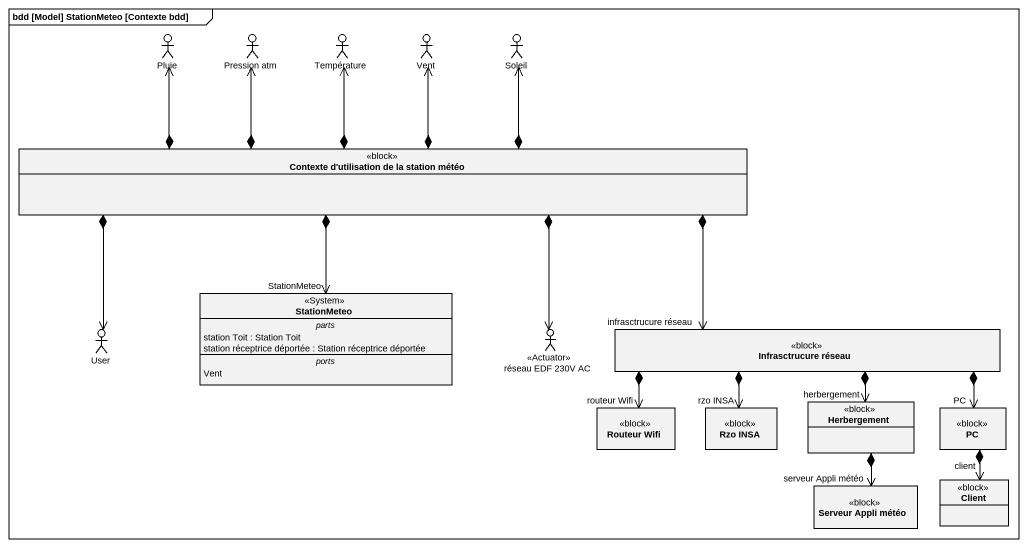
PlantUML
@startuml
mainframe bdd [Model] StationMeteo [Contexte bdd]
allowmixing
hide circle
hide empty members
actor Pluie
actor "Pression atm" as Pression_atm
actor Température
actor Vent
actor Soleil
class "Contexte d'utilisation de la station météo" as Contexte_d_utilisation_de <<block>>
class StationMeteo <<System>> {
  -- parts --
  station Toit : Station Toit
  station réceptrice déportée : Station réceptrice déportée
  -- ports --
  Vent
}
actor User
actor "réseau EDF 230V AC" as réseau_EDF_230V_AC <<Actuator>>
class "Infrasctrucure réseau" as Infrasctrucure_réseau <<block>>
class "Routeur Wifi" as Routeur_Wifi <<block>>
class "Rzo INSA" as Rzo_INSA <<block>>
class Herbergement <<block>>
class PC <<block>>
class "Serveur Appli météo" as Serveur_Appli_météo <<block>>
class Client <<block>>
Contexte_d_utilisation_de *-up-> Pluie
Contexte_d_utilisation_de *-up-> Pression_atm
Contexte_d_utilisation_de *-up-> Température
Contexte_d_utilisation_de *-up-> Vent
Contexte_d_utilisation_de *-up-> Soleil
Contexte_d_utilisation_de *--> "StationMeteo" StationMeteo
Contexte_d_utilisation_de *-left-> User
Contexte_d_utilisation_de *--> réseau_EDF_230V_AC
Contexte_d_utilisation_de *-right-> "infrasctrucure réseau" Infrasctrucure_réseau
Infrasctrucure_réseau *-left-> "routeur Wifi" Routeur_Wifi
Infrasctrucure_réseau *--> "rzo INSA" Rzo_INSA
Infrasctrucure_réseau *--> "herbergement" Herbergement
Infrasctrucure_réseau *-right-> "PC" PC
Herbergement *--> "serveur Appli météo" Serveur_Appli_météo
PC *--> "client" Client
@enduml
